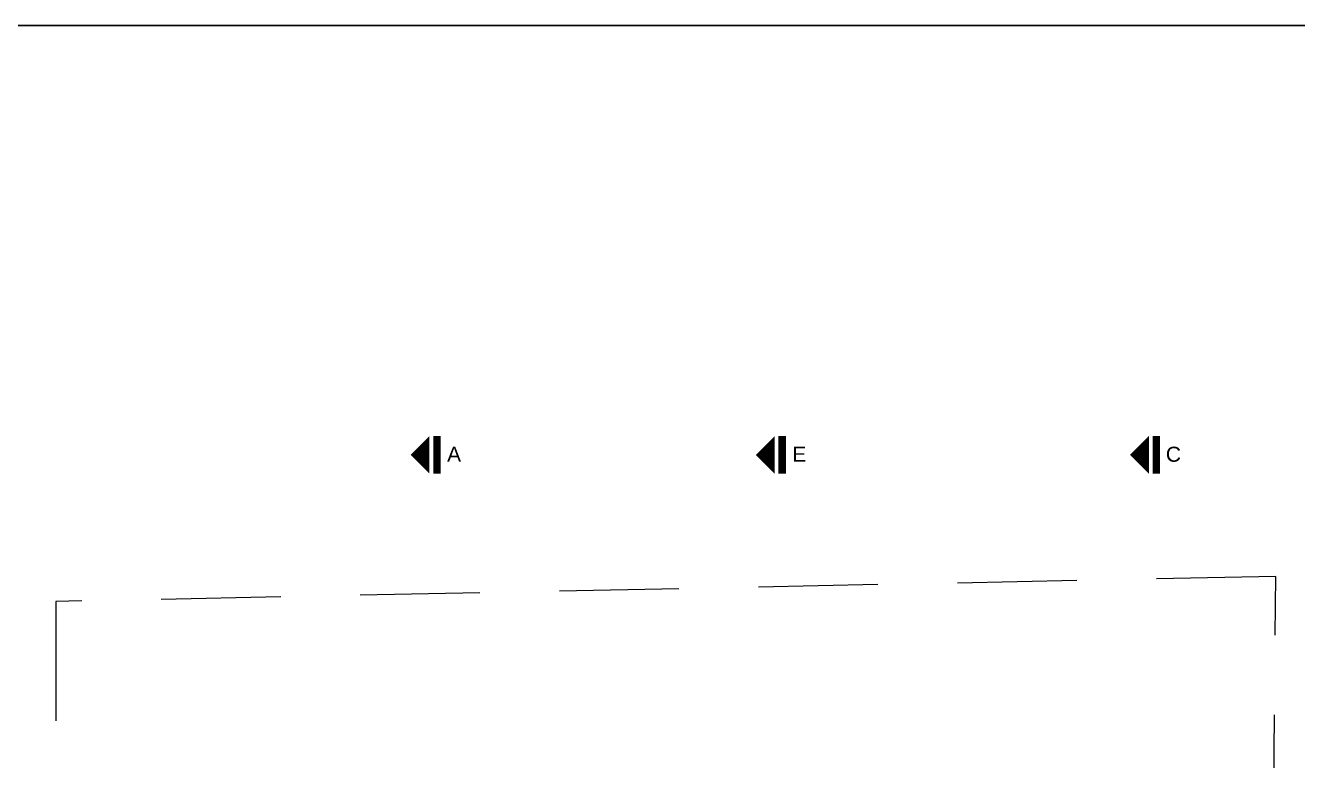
# Model space of a CAD drawing. Header units: millimetres. Extents: x 898 to 1196, y 229 to 443.
# Drawn here: x 1152.56 to 1177.92, y 355.48 to 370.13 of the extents above; entities that cross this region are included whole.
import ezdxf
from ezdxf.enums import TextEntityAlignment as Align

# ---------------------------------------------------------------- set-up
doc = ezdxf.new("R2010")
doc.units = ezdxf.units.MM
doc.linetypes.add('Projeté', pattern=[3.96875, 2.38125, -1.5875])
doc.layers.get('DEFPOINTS').update_dxf_attribs({"color": 53})
for name, color, linetype, lineweight in [('A-FLOR-OVHD', 1, 'Projeté', 18), ('p symbole', 6, 'Continuous', 20), ('p texte', 7, 'Continuous', 15)]:
    doc.layers.add(name, color=color, linetype=linetype, lineweight=lineweight)
doc.styles.add('ARIAL', font='Arial.ttf', dxfattribs={"height": 0.1})

msp = doc.modelspace()

# ---------------------------------------------------------------- linework, layer by layer
at = {"layer": 'A-FLOR-OVHD'}
for p, q in [((1177.487, 359.151), (1153.163, 358.652)), ((1177.3, 338.141), (1177.487, 359.151)), ((1153.163, 358.652), (1153.163, 331.329))]:
    msp.add_line(p, q, dxfattribs=at)
at = {"layer": 'DEFPOINTS'}
msp.add_lwpolyline([(1140.728, 370.134), (1195.968, 370.134), (1195.968, 320.134), (1140.728, 320.134)], close=True, dxfattribs=at)
at = {"layer": 'p symbole', "color": 252, "true_color": 0x939598}
for points in [[(1160.613, 361.574, 0.75, 0, 0), (1160.238, 361.574, 0, 0, 0)], [(1167.496, 361.574, 0.75, 0, 0), (1167.121, 361.574, 0, 0, 0)], [(1174.956, 361.574, 0.75, 0, 0), (1174.581, 361.574, 0, 0, 0)]]:
    msp.add_lwpolyline(points, format="xyseb", dxfattribs=at)
at = {"layer": 'p symbole', "color": 252, "true_color": 0x939598, "const_width": 0.15}
for points in [[(1160.763, 361.199), (1160.763, 361.949)], [(1167.646, 361.199), (1167.646, 361.949)], [(1175.106, 361.199), (1175.106, 361.949)]]:
    msp.add_lwpolyline(points, dxfattribs=at)

# ---------------------------------------------------------------- texts
at = {"layer": 'p texte', "style": 'ARIAL'}
for s, p in [('A', (1161.104, 361.588)), ('E', (1167.987, 361.588)), ('C', (1175.446, 361.588))]:
    msp.add_text(s, height=0.3, dxfattribs=at).set_placement(p, align=Align.MIDDLE)

doc.saveas('drawing.dxf')
